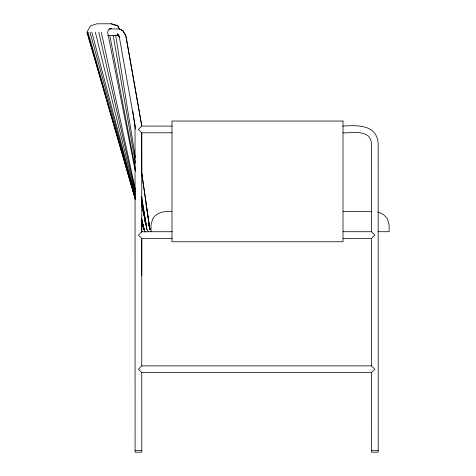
<?xml version="1.0" encoding="UTF-8"?>
<svg xmlns="http://www.w3.org/2000/svg" width="476" height="476" viewBox="0 0 476 476"><rect width="100%" height="100%" fill="white"/><g stroke="black" fill="none" stroke-linecap="round" stroke-linejoin="round"><path stroke-width="0.71" d="M141.771 275.533L141.777 238.434L138.427 235.079L141.777 231.729L141.753 132.798L138.385 129.448L141.753 126.092L172.151 126.092M141.765 238.363L141.777 365.865L138.427 369.215L141.777 372.571L141.8 452.2L135.095 452.2L135.035 125.265L119.297 36.902L117.501 33.885L119.875 37.378M343.238 238.434L371.488 238.434L374.844 235.079L371.488 231.729L343.125 231.711M141.777 372.571L371.488 372.571L374.844 369.215L371.488 365.865L141.777 365.865M110.111 28.411L111.366 28.411L108.701 29.518L107.594 32.184L135.362 171.336M109.129 28.953L118.351 28.953L120.856 29.5L122.749 30.726L125.896 35.73L141.753 126.092M107.624 35.551L118.816 35.551M342.696 126.092C357.19 125.105 377.04 124.325 378.164 143.633L378.218 452.2L371.506 452.2L371.488 372.571M172.151 132.798L141.753 132.798L141.759 175.174M342.696 132.798C352.359 133.334 370.512 128.782 371.453 143.633L371.47 231.812M171.776 211.594C164.732 210.981 156.729 212.225 152.725 218.758L151.023 225.005L151.023 231.711M343.137 211.594L371.328 211.594M141.777 231.729L172.258 231.729M377.986 231.711L389.112 231.711L389.112 225.005L387.41 218.758L383.626 214.587L379.086 212.314L377.718 212.106M141.777 238.434L172.258 238.434M135.095 450.522L141.8 450.522M371.506 450.522L378.218 450.522M119.452 29.328L120.702 29.607M118.274 35.278L117.019 35.004L118.851 35.867M111.116 23.8L117.536 25.763M121.249 29.899L122.903 30.773L125.807 35.742M141.616 202.663L146.995 229.616L148.69 231.86M117.501 33.885L119.791 37.259M119.97 29.613L117.786 25.763L111.366 23.8L96.949 23.8L90.529 25.763L86.888 32.184L135.392 199.682M117.899 26.406L119.357 28.977M141.545 218.002L144.061 229.616L142.009 222.488L145.186 232.324M87.221 32.184L135.434 199.682M88.06 32.184L135.339 198.855L131.923 186.699M141.83 221.751L144.061 229.616L142.901 224.553M126.259 166.665L126.866 168.813M127.675 171.675L128.282 173.817M129.091 176.679L130.103 180.255M130.507 181.689L131.114 183.837M142.038 222.465L144.061 229.616L141.907 220.215M89.988 32.184L135.416 198.141M141.907 221.751L144.061 229.616L141.931 220.971M91.832 32.184L135.517 197.308M141.973 221.721L144.061 229.616L142.282 222.411M142.163 222.435L144.061 229.616M144.859 220.971L145.745 224.571M95.355 32.184L135.351 194.309M145.001 220.935L145.834 224.553M98.794 32.184L135.44 192.012M149.297 226.713L149.928 229.616L141.562 171.634M147.286 212.736L149.928 229.616L148.679 223.809L149.928 229.616L141.592 172.366M101.305 32.184L135.416 189.692M125.944 36.39L141.747 125.265M141.604 204.21L146.382 226.713M141.675 204.21L143.347 212.195M143.651 213.647L143.96 215.098M145.174 220.906L145.477 222.357M148.756 223.785L149.928 229.616L148.78 223.036M148.809 223.785L149.928 229.616M109.885 35.825L135.416 169.147M141.556 201.205L146.019 224.517M148.274 220.108L148.524 221.572M113.133 35.111L135.41 163.072M141.652 198.903L146.489 226.689M115.614 35.117L135.392 157.687M141.669 196.588L146.995 229.616M145.906 203.93L146.126 205.394M146.364 206.864L147.048 211.267M134.643 124.658L134.857 126.128M132.869 111.449L135.416 129.067M371.47 238.482L371.488 365.865M141.765 222.75L141.765 232.413M343.006 121.047L171.979 121.047L171.979 241.772L343.006 241.772L343.006 121.047"/></g></svg>
